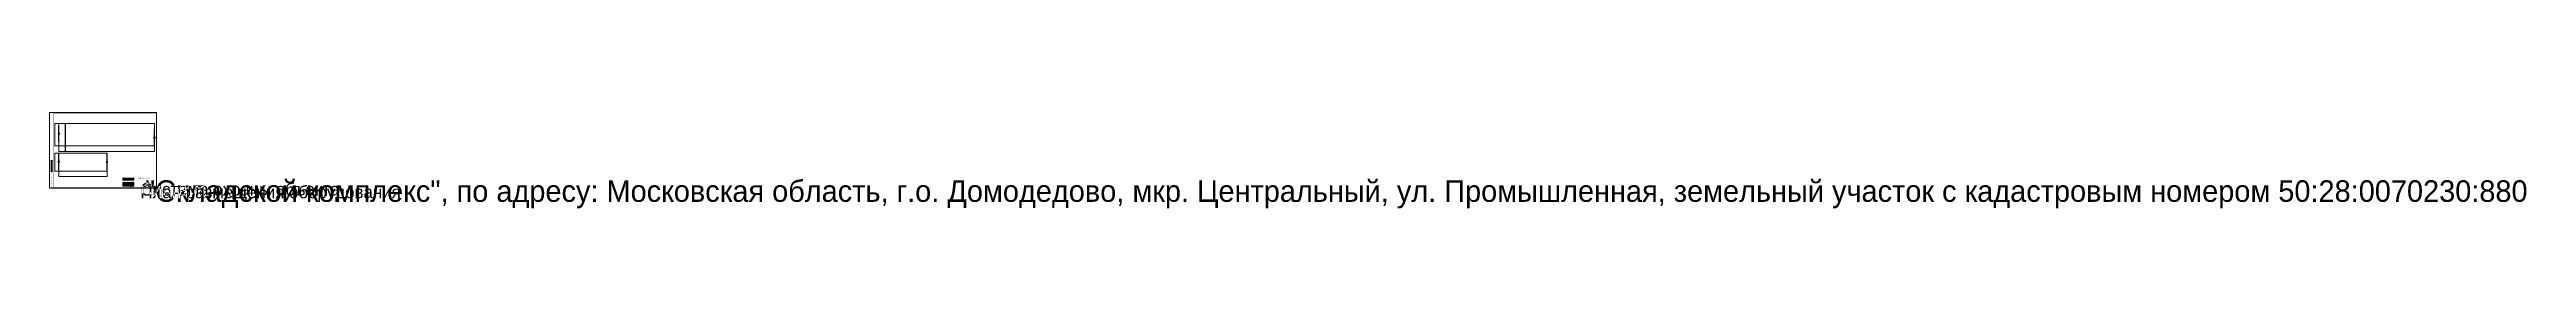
# Paper-space layout 'План размещения оборудования 2' of a CAD drawing. Header units: millimetres. Extents: x 0 to 13744, y -114 to 420.
# The model-space entities are those that its viewports show. They can reach past a viewport. Long polylines and large blocks are cut down to what shows.
import ezdxf
from ezdxf.enums import TextEntityAlignment as Align

# ---------------------------------------------------------------- set-up
doc = ezdxf.new("R2018")
doc.units = ezdxf.units.MM
for name, color, linetype, lineweight in [('_Линии на листе 0.25', 7, 'Continuous', 25), ('_Рамка и штамп', 7, 'Continuous', 25), ('RC-Рамки_этажей', 5, 'Continuous', 30)]:
    doc.layers.add(name, color=color, linetype=linetype, lineweight=lineweight)
doc.layers.add('Подписи', color=7, linetype='Continuous')
doc.styles.add('IsocPeur 2.5', font='isocpeur.ttf', dxfattribs={"height": 2.5})
doc.styles.add('IsocPeur 3.5', font='isocpeur.ttf', dxfattribs={"height": 3.5})
doc.styles.add('IsocPeur 5', font='isocpeur.ttf', dxfattribs={"height": 5})
doc.styles.get("Standard").update_dxf_attribs({"font": 'arial.ttf'})

# ---------------------------------------------------------------- blocks, each defined once
blk = doc.blocks.new('A$C9a5560e3')
h = blk.add_hatch(color=5)
h.dxf.hatch_style = 1
h.paths.add_polyline_path([(5, 6), (0, 6), (1, 5), (1, 1), (0, 0), (0, 0), (3, 0), (2, 1), (2, 6), (5, 6), (5, 2), (5, 2), (4, 2), (4, 2), (4, 3), (4, 3), (3, 2), (3, 2), (4, 1), (4, 1), (5, 1), (5, 0), (5, -1), (5, -1), (4, -1), (7, -1), (7, -1), (6, -1), (6, 0), (6, 1), (7, 1), (7, 1), (8, 1), (8, 2), (9, 2), (9, 3), (10, 3), (10, 4), (10, 4), (10, 5), (10, 6), (10, 7), (9, 7), (9, 8), (8, 9), (7, 9), (7, 9), (6, 9), (5, 9), (4, 9), (3, 9), (3, 8), (3, 8), (4, 7), (4, 8), (4, 8), (4, 8), (5, 9), (5, 9)])
h.paths.add_polyline_path([(6, 6), (6, 9), (7, 9), (7, 8), (8, 8), (8, 8), (9, 7), (9, 7), (9, 6), (9, 6), (9, 5), (9, 5), (7, 5), (7, 5), (7, 5), (7, 5), (9, 5), (9, 4), (9, 3), (9, 3), (9, 3), (8, 2), (7, 2), (7, 2), (6, 2), (6, 5), (6, 6), (7, 6), (7, 6)], flags=16)
h = blk.add_hatch(color=141)
h.dxf.hatch_style = 1
h.paths.add_polyline_path([(3, 0), (0, 0), (0, 0), (3, 0)])
h = blk.add_hatch(color=141)
h.dxf.hatch_style = 1
h.paths.add_polyline_path([(5, 6), (2, 6), (2, 1), (2, 0), (2, 5), (5, 5)])
h = blk.add_hatch(color=141)
h.dxf.hatch_style = 1
h.paths.add_polyline_path([(5, 8), (5, 8), (5, 9), (5, 9), (4, 8), (4, 8), (4, 8), (4, 7), (4, 6), (4, 7), (5, 8)])
h = blk.add_hatch(color=141)
h.dxf.hatch_style = 1
h.paths.add_polyline_path([(7, 8), (7, 9), (6, 9), (6, 6), (7, 6), (7, 8), (7, 8), (7, 8), (8, 7), (9, 7), (9, 7), (8, 8), (8, 8)])
h = blk.add_hatch(color=141)
h.dxf.hatch_style = 1
h.paths.add_polyline_path([(10, 3), (10, 3), (10, 4), (10, 5), (10, 5), (10, 6), (10, 7), (10, 6), (10, 5), (10, 4), (10, 4), (10, 3), (9, 3), (9, 2), (8, 2), (8, 1), (7, 1), (7, 1), (6, 1), (6, 0), (6, -1), (7, -1), (7, -1), (7, 0), (8, 0), (9, 1), (10, 2)])
h = blk.add_hatch(color=141)
h.dxf.hatch_style = 1
h.paths.add_polyline_path([(7, 6), (7, 6), (6, 6), (6, 5), (6, 2), (7, 2), (7, 5), (7, 5), (7, 5), (7, 5), (8, 5)])
h = blk.add_hatch(color=141)
h.dxf.hatch_style = 1
h.paths.add_polyline_path([(9, 5), (7, 5), (7, 4), (9, 4), (9, 4)])
h = blk.add_hatch(color=141)
h.dxf.hatch_style = 1
h.paths.add_polyline_path([(7, -1), (4, -1), (5, -2), (7, -2)])
blk = doc.blocks.new('*U21')
at = {"lineweight": 20}
for p, q in [((404, 55), (469, 55)), ((404, 50), (469, 50)), ((404, 45), (469, 45)), ((404, 30), (469, 30)), ((404, 25), (469, 25)), ((404, 20), (469, 20)), ((404, 15), (469, 15)), ((404, 10), (469, 10))]:
    blk.add_line(p, q, dxfattribs=at)
at = {"color": 0, "lineweight": 20}
blk.add_lwpolyline([(0, 420), (0, 0), (594, 0), (594, 420)], close=True, dxfattribs=at)
at = {"color": 0, "lineweight": 50, "const_width": 0.5}
blk.add_lwpolyline([(20, 415), (20, 5), (589, 5), (589, 415)], close=True, dxfattribs=at)
at = {"color": 0, "lineweight": 50}
for points, const_width in [([(20, 155), (0, 155)], 0.5), ([(5, 90), (5, 155)], 0.5), ([(20, 145), (5, 145)], 0.5), ([(20, 90), (0, 90)], 0.5), ([(20, 130), (5, 130)], 0.5), ([(20, 110), (5, 110)], 0.5), ([(8, 5), (8, 90)], 0.5), ([(20, 65), (8, 65)], 0.5), ([(20, 30), (8, 30)], 0.5), ([(20, 5), (8, 5)], 0.5), ([(13, 5), (13, 90)], 0.5), ([(589, 60), (404, 60), (404, 5)], 0.5), ([(404, 40), (469, 40)], 0.5), ([(404, 35), (469, 35)], 0.5), ([(414, 60), (414, 35)], 0.5), ([(424, 60), (424, 5)], 0.5), ([(444, 60), (444, 5)], 0.5), ([(459, 60), (459, 5)], 0.5), ([(469, 60), (469, 5)], 0.5), ([(469, 50), (589, 50)], 0.5), ([(589, 35), (469, 35)], 0.5), ([(589, 20), (469, 20)], 0.5), ([(539, 5), (539, 35)], 0.5), ([(539, 30), (589, 30)], 0.5), ([(554, 20), (554, 35)], 0.5), ([(569, 20), (569, 35)], 0.5), ([(589, 5), (589, 5)], 0.0000005), ([(589, 5), (589, 5)], 0.0000005), ([(589, 5), (589, 5)], 0.0000005), ([(589, 5), (589, 5)], 0.0000005), ([(589, 5), (589, 5)], 0.0000005)]:
    blk.add_lwpolyline(points, dxfattribs=dict(at, const_width=const_width))
at = {"color": 0, "lineweight": 20}
for points in [[(10, 90), (10, 155)], [(15, 90), (15, 155)], [(589, 5), (589, 5)], [(589, 5), (589, 5)], [(589, 5), (589, 5)], [(589, 5), (589, 5)], [(589, 5), (589, 5)], [(589, 5), (589, 5)], [(589, 5), (589, 5)]]:
    blk.add_lwpolyline(points, dxfattribs=at)
blk.add_point((589, 5))
blk.add_blockref('A$C9a5560e3', (541, 9))
at = {"color": 0, "lineweight": -2, "style": 'IsocPeur 2.5'}
for s, p in [('Согласовано', (2, 102)), ('Взам. инв.№', (11, 78)), ('Подпись  и  дата', (11, 48)), ('Инв.№ подл.', (11, 18))]:
    blk.add_text(s, height=2.5, rotation=90, dxfattribs=at).set_placement(p, align=Align.MIDDLE_CENTER)
at = {"style": 'IsocPeur 2.5'}
for s, p in [('Копировал:', (470, 2)), ('Формат A2', (564, 2))]:
    blk.add_text(s, height=2.5, dxfattribs=at).set_placement(p, align=Align.MIDDLE_RIGHT)
at = {"color": 0, "lineweight": -2, "style": 'IsocPeur 2.5'}
for s in ['Лист', 'Дата', 'Подп.', 'Лист', 'Изм.']:
    blk.add_text(s, height=0.0000025, dxfattribs=at).set_placement((589, 5), align=Align.MIDDLE_CENTER)
at = {"color": 0, "lineweight": -2, "style": 'IsocPeur 2.5', "width": 0.9}
for s in ['№ док.', 'Кол.уч.']:
    blk.add_text(s, height=0.0000025, dxfattribs=at).set_placement((589, 5), align=Align.MIDDLE_CENTER)
for s, insert, char_height, width, attachment_point, style in [('Разраб.', (405, 30), 2.5, 13.1, 7, 'IsocPeur 2.5'), ('Н. контр.', (405, 15), 2.5, 17.97, 7, 'IsocPeur 2.5'), ('ГИП', (405, 11), 2.5, 9.03, 7, 'IsocPeur 2.5'), ('Изм.', (409, 38), 2.5, 10, 5, 'IsocPeur 2.5'), ('Лист', (419, 38), 2.5, 10, 5, 'IsocPeur 2.5'), ('N докум.', (434, 37), 2.5, 20, 5, 'IsocPeur 2.5'), ('Подпись', (452, 38), 2.5, 15, 5, 'IsocPeur 2.5'), ('Дата', (464, 37), 2.5, 10, 5, 'IsocPeur 2.5'), ('Стадия', (546, 32), 2.5, 15, 5, 'IsocPeur 2.5'), ('Р', (546, 25), 4, 15, 5, 'IsocPeur 2.5'), ('{\\W0.5;\\T0.9;\\C5;АО "ПРОЕКТРУСЭНЕРГО"}', (570, 12), 5, 34.73, 5, 'IsocPeur 3.5'), ('Лист', (562, 32), 2.5, 15, 5, 'IsocPeur 2.5'), ('Листов', (579, 32), 2.5, 20, 5, 'IsocPeur 2.5')]:
    blk.add_mtext(s, dxfattribs=dict(insert=insert, char_height=char_height, width=width, attachment_point=attachment_point, style=style))
at = {"insert": (405, 25), "char_height": 2.5, "attachment_point": 7, "style": 'IsocPeur 2.5'}
blk.add_mtext('Проверил', dxfattribs=at)
at = {"style": 'IsocPeur 2.5'}
for tag, p in [('РАЗРАБ', (425, 30)), ('ПРОВЕРИЛ', (425, 25)), ('Н_КОНТР', (425, 15)), ('ГИП', (425, 10))]:
    blk.add_attdef(tag, text='', height=2.5, dxfattribs=at).set_placement(p, align=Align.BOTTOM_LEFT)
for tag, p in [('ДАТА_ГИП', (464, 10)), ('ДАТА_ПР', (464, 25)), ('ДАТА_НК', (464, 15)), ('ДАТА', (464, 30))]:
    blk.add_attdef(tag, text='', height=2.5, dxfattribs=at).set_placement(p, align=Align.BOTTOM_CENTER)
at = {"lineweight": 30}
for tag, p in [('ИМЯ_ПРОЕКТА', (504, 28)), ('НАЗВАНИЕ_ТЕКУЩЕГО_ЛИСТА', (504, 12)), ('ОПИСАНИЕ', (529, 42))]:
    blk.add_attdef(tag, text='', height=2.5, dxfattribs=at).set_placement(p, align=Align.MIDDLE_CENTER)
for tag, height, style, p in [('ШИФР', 5, 'IsocPeur 5', (529, 55)), ('ЛИСТ', 3.5, 'IsocPeur 3.5', (562, 25)), ('ЛИСТОВ', 3.5, 'IsocPeur 3.5', (579, 25))]:
    blk.add_attdef(tag, text='', height=height, dxfattribs=dict(style=style)).set_placement(p, align=Align.MIDDLE_CENTER)
blk = doc.blocks.new('*U16')
at = {"color": 0}
blk.add_wipeout([(0, 42), (0, 42), (0, -42), (0, -42), (0, -2), (-5, -1), (5, 1), (0, 2)], dxfattribs=at)
blk.add_lwpolyline([(0, -45), (0, -42), (0, -2), (-5, -1), (5, 1), (0, 2), (0, 42), (0, 45)], dxfattribs=at)
blk = doc.blocks.new('Макеев')
at = {"color": 172}
blk.add_lwpolyline([(3, 0), (3, 0), (3, 0), (3, 0), (3, 0), (3, -1), (3, -1), (3, -1), (3, -1), (3, -1), (3, -1), (3, -1), (4, -1), (4, -1), (4, -1), (4, 0), (5, 0), (5, 1), (5, 1), (5, 1), (5, 2), (6, 2), (6, 2), (6, 3), (6, 3), (6, 3), (6, 3), (6, 3), (6, 3), (6, 2), (6, 2), (6, 2), (6, 2), (5, 2), (5, 1), (5, 1), (5, 1), (5, 1), (5, 0), (5, 0), (5, 0), (5, 0), (5, 0), (5, 0), (5, 0), (5, 0), (5, 0), (6, 0), (6, 0), (6, 1), (6, 1), (7, 2), (7, 1), (6, 1), (6, 1), (6, 0), (6, 0), (6, 0), (6, 0), (6, 0), (7, 0), (7, 0), (7, 0), (7, 0), (7, 0), (8, 1), (8, 1), (8, 2), (8, 2), (8, 3), (9, 3), (9, 4), (9, 4), (9, 4), (9, 4), (9, 5), (9, 5), (9, 5), (8, 5), (8, 5), (8, 5), (8, 5), (8, 5), (7, 5), (7, 5), (7, 5), (7, 4), (6, 4), (6, 4), (6, 3), (5, 2), (5, 2), (5, 1), (4, 1), (4, 0), (4, 0), (4, 0), (4, -1), (4, -1), (4, -1), (4, -1), (4, -2), (4, -2), (5, -2), (5, -2), (5, -2), (6, -2), (6, -2), (6, -2), (7, -1), (7, -1), (8, -1), (8, 0), (8, 0), (9, 0), (9, 1), (10, 2), (10, 2), (10, 3), (11, 3), (11, 3), (11, 4), (11, 4), (11, 4), (11, 4), (11, 4), (11, 4), (11, 4), (11, 3), (10, 3), (10, 3), (10, 2), (10, 1), (9, 1), (9, 1), (9, 0), (9, 0), (9, 0), (9, 0), (9, 0), (9, 0), (9, 0), (9, 0), (10, 0), (10, 0), (10, 0), (10, 0), (10, 1), (10, 1), (10, 1), (10, 1), (9, 0), (9, 0)], dxfattribs=at)
blk = doc.blocks.new('Лепин')
at = {"color": 172, "const_width": 0.107}
blk.add_lwpolyline([(8, 4), (1, 0), (0, 0), (1, -1), (2, -1), (2, 0), (3, 0), (4, 1), (5, 1), (6, 2), (8, 4), (10, 5), (10, 5), (10, 6), (10, 6), (10, 6), (9, 5), (8, 4), (7, 3), (8, 4), (6, 2), (6, 1), (6, 1), (6, 1), (8, 2), (9, 2), (10, 3), (10, 4), (10, 4), (9, 4), (9, 3), (9, 3), (8, 2), (8, 2), (8, 1), (8, 1), (8, 1), (9, 1), (11, 4), (11, 4), (11, 4), (10, 3), (10, 3), (10, 2), (10, 2), (10, 1), (11, 2), (12, 2), (12, 3), (12, 3), (12, 3), (11, 3), (11, 2), (10, 2), (10, 1), (11, 1), (11, 0), (11, 0), (11, 0), (11, -1), (11, -1), (10, -1), (8, 0), (7, 0), (6, 0), (6, 0), (6, -1), (6, -1), (7, 0), (8, 1), (10, 1), (13, 2)], dxfattribs=at)
blk = doc.blocks.new('A$Ca35e96d6')
at = {"color": 5, "lineweight": 20, "transparency": 33554687}
for p, q in [((-5, -18), (-8, -21)), ((-6, -19), (-5, -18)), ((-6, -19), (-6, -19)), ((-6, -20), (-6, -19)), ((-6, -19), (-6, -19)), ((-6, -19), (-6, -19)), ((-5, -20), (-6, -20)), ((-6, -20), (-6, -20)), ((-6, -20), (-6, -20)), ((-6, -20), (-6, -20)), ((-5, -18), (-4, -17)), ((-5, -18), (-5, -18)), ((-4, -19), (-5, -20)), ((-4, -17), (0, -13)), ((-4, -17), (-4, -17)), ((-3, -18), (-4, -19)), ((-2, -16), (-3, -17)), ((-3, -18), (-2, -17)), ((-3, -17), (-3, -17)), ((-3, -17), (-3, -17)), ((-3, -17), (-3, -18)), ((-2, -18), (-3, -18)), ((-1, -14), (-2, -15)), ((-2, -15), (-2, -16)), ((-2, -17), (-1, -16)), ((-1, -17), (-2, -17)), ((-2, -17), (-2, -18)), ((-2, -17), (-2, -17)), ((0, -14), (-1, -15)), ((-1, -16), (2, -14)), ((0, -14), (-1, -14)), ((0, -16), (-1, -17)), ((-1, -17), (-1, -17)), ((0, -13), (0, -14)), ((1, -13), (0, -14)), ((2, -14), (0, -15)), ((1, -15), (0, -16)), ((0, -15), (0, -16)), ((0, -16), (0, -16)), ((0, -16), (0, -16)), ((0, -16), (0, -16)), ((0, -16), (0, -16)), ((0, -16), (0, -17)), ((0, -17), (1, -16)), ((0, -17), (0, -17)), ((0, -17), (0, -17)), ((2, -15), (1, -15)), ((1, -15), (1, -15)), ((2, -14), (2, -14)), ((2, -14), (2, -14)), ((3, -14), (2, -15)), ((2, -14), (2, -14)), ((3, -15), (2, -15)), ((2, -15), (2, -15)), ((2, -15), (2, -15)), ((2, -15), (2, -15)), ((2, -15), (4, -15)), ((3, -13), (3, -13)), ((4, -14), (3, -14)), ((3, -14), (3, -15)), ((4, -15), (3, -15)), ((3, -15), (3, -15)), ((3, -15), (4, -15)), ((4, -15), (5, -14)), ((5, -14), (4, -14)), ((4, -14), (4, -14)), ((4, -14), (4, -15)), ((4, -15), (4, -14)), ((4, -14), (5, -14)), ((4, -15), (4, -15)), ((5, -14), (5, -14)), ((5, -14), (7, -14))]:
    blk.add_line(p, q, dxfattribs=at)
for centre, radius, start, end in [((37, -62), 60.8, 129.247, 134.061), ((0, -13), 0.062, 62.8187, 117.0837), ((0, -13), 0.046, 319.707, 52.1372), ((1, -14), 0.575, 19.5703, 123.2095), ((-10, 2), 21.6, 300.0713, 311.3347), ((3, -14), 1.12, 90.9172, 122.183), ((3, -13), 0.444, 298.5028, 11.9916), ((4, -14), 0.15, 312.9897, 69.0183), ((4, -14), 0.707, 76.8442, 131.651), ((5, -14), 0.224, 303.6984, 28.592), ((5, -14), 0.33, 65.4216, 132.2439)]:
    blk.add_arc(centre, radius, start, end, dxfattribs=at)
at = {"xscale": 0.9379909258457243, "yscale": 0.9379909258457243, "zscale": 0.9379909258457243}
for p in [(-8, -7), (-7, -22)]:
    blk.add_blockref('Макеев', p, dxfattribs=at)
at = {"layer": 'Подписи', "color": 172, "xscale": 0.5634740352355432, "yscale": 0.5634740352355432, "zscale": 0.5634740352355432}
blk.add_blockref('Лепин', (-4, -2), dxfattribs=at)

msp = doc.modelspace()

# ---------------------------------------------------------------- linework, layer by layer
at = {"layer": 'RC-Рамки_этажей'}
msp.add_lwpolyline([(269470, 221440), (269470, -30300), (478270, -30300), (478270, 221440)], close=True, dxfattribs=at)

psp = doc.layouts.new('План размещения оборудования 2')

# ---------------------------------------------------------------- block references
at = {"color": 2}
psp.add_blockref('A$Ca35e96d6', (452, 33), dxfattribs=at)
at = {"layer": '_Рамка и штамп'}
ref = psp.add_blockref('*U21', (0, 0), dxfattribs=at)
ref.add_attrib('ШИФР', 'ОДО-104-01.СОТС.3-4', dxfattribs={"layer": '0', "height": 5, "style": 'IsocPeur 5'}).set_placement((529, 55), align=Align.MIDDLE_CENTER)
ref.add_attrib('ЛИСТ', '----', dxfattribs={"layer": '0', "height": 3.5, "style": 'IsocPeur 3.5'}).set_placement((562, 25), align=Align.MIDDLE_CENTER)
ref.add_attrib('ЛИСТОВ', '3', dxfattribs={"layer": '0', "height": 3.5, "style": 'IsocPeur 3.5'}).set_placement((579, 25), align=Align.MIDDLE_CENTER)
ref.add_attrib('РАЗРАБ', 'Варламов', dxfattribs={"layer": '0', "height": 2.5, "style": 'IsocPeur 2.5'}).set_placement((425, 30), align=Align.BOTTOM_LEFT)
ref.add_attrib('ДАТА', '09.25', dxfattribs={"layer": '0', "height": 2.5, "style": 'IsocPeur 2.5'}).set_placement((464, 30), align=Align.BOTTOM_CENTER)
ref.add_attrib('ДАТА_ПР', '09.25', dxfattribs={"layer": '0', "height": 2.5, "style": 'IsocPeur 2.5'}).set_placement((464, 25), align=Align.BOTTOM_CENTER)
ref.add_attrib('ДАТА_НК', '09.25', dxfattribs={"layer": '0', "height": 2.5, "style": 'IsocPeur 2.5'}).set_placement((464, 15), align=Align.BOTTOM_CENTER)
ref.add_attrib('ДАТА_ГИП', '09.25', dxfattribs={"layer": '0', "height": 2.5, "style": 'IsocPeur 2.5'}).set_placement((464, 10), align=Align.BOTTOM_CENTER)
ref.add_attrib('ПРОВЕРИЛ', 'Макеев', dxfattribs={"layer": '0', "height": 2.5, "style": 'IsocPeur 2.5'}).set_placement((425, 25), align=Align.BOTTOM_LEFT)
ref.add_attrib('Н_КОНТР', 'Цыбуцинин', dxfattribs={"layer": '0', "height": 2.5, "style": 'IsocPeur 2.5'}).set_placement((425, 15), align=Align.BOTTOM_LEFT)
ref.add_attrib('ГИП', 'Макеев', dxfattribs={"layer": '0', "height": 2.5, "style": 'IsocPeur 2.5'}).set_placement((425, 10), align=Align.BOTTOM_LEFT)
lines = psp.add_mtext('"Складской комплекс", по адресу: Московская область, г.о. Домодедово, мкр. Центральный, ул. Промышленная, земельный участок с кадастровым номером 50:28:0070230:880', dxfattribs={"layer": '0', "insert": (529, 43), "char_height": 120, "attachment_point": 1})
ref.add_attrib('ОПИСАНИЕ', '', (529, 43)).embed_mtext(lines)
lines = psp.add_mtext('Система охраны объекта', dxfattribs={"layer": '0', "insert": (504, 28), "char_height": 70, "attachment_point": 1})
ref.add_attrib('ИМЯ_ПРОЕКТА', '', (504, 28)).embed_mtext(lines)
lines = psp.add_mtext('План размещения оборудования ', dxfattribs={"layer": '0', "insert": (504, 13), "char_height": 70, "attachment_point": 1})
ref.add_attrib('НАЗВАНИЕ_ТЕКУЩЕГО_ЛИСТА', '', (504, 13)).embed_mtext(lines)

# ---------------------------------------------------------------- viewports
at = {"layer": '0', "view_target_point": (254534, 100276)}
psp.add_viewport(center=(317, 297), size=(530, 124.78), view_center_point=(61202, -88313), view_height=24956.23, dxfattribs=at)
at = {"layer": '0', "view_target_point": (388904, 193269)}
psp.add_viewport(center=(185, 144), size=(268, 100.51), view_center_point=(6654, -183081), view_height=20101.26, status=3, dxfattribs=at)

# ---------------------------------------------------------------- next in the draw order: block references
at = {"layer": '_Линии на листе 0.25'}
for p in [(582, 280), (51, 147), (319, 145)]:
    psp.add_blockref('*U16', p, dxfattribs=at)

# ---------------------------------------------------------------- next in the draw order: block references
psp.add_blockref('*U16', (52, 303), dxfattribs=at)

# ---------------------------------------------------------------- next in the draw order: viewports
at = {"layer": '0', "view_target_point": (254534, 100276)}
psp.add_viewport(center=(185, 79), size=(268, 28.55), view_center_point=(141025, -124259), view_height=5710.91, status=7, dxfattribs=at)

# ---------------------------------------------------------------- next in the draw order: viewports
for center, size, view_center_point, view_height, status in [((40, 297), (23, 124.8), (-273959, -88313), 24956.2, 4), ((40, 144), (22, 100.5), (-274057, -90088), 20101.3, 5), ((317, 219), (530, 31.742), (61202, -123404), 6348.411, 6)]:
    psp.add_viewport(center=center, size=size, view_center_point=view_center_point, view_height=view_height, status=status, dxfattribs=at)

doc.saveas('drawing.dxf')
